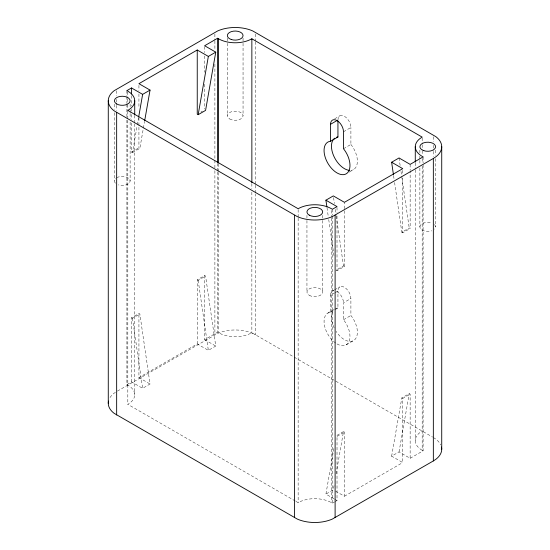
<?xml version="1.0" encoding="UTF-8"?>
<svg xmlns="http://www.w3.org/2000/svg" width="550" height="550" viewBox="0 0 550 550"><rect width="100%" height="100%" fill="white"/><g stroke="black" fill="none" stroke-linecap="round" stroke-linejoin="round"><path stroke-width="0.41" stroke-dasharray="2.75 2.06" d="M131.526 123.007L131.526 152.082L132.454 152.618L137.17 125.599M137.321 124.761L138.504 118.002M132.454 152.618L139.858 148.342L143.248 128.927M143.399 128.081L144.581 121.33M334.056 498.816L325.909 494.113L334.173 446.834M334.056 485.616L333.314 489.837L325.909 494.113M336.119 473.797L343.496 431.585L344.424 432.121L344.424 496.251L334.799 490.689M391.634 456.17L401.816 397.918L409.221 393.642L410.142 394.178L410.142 458.308L399.039 451.894L391.634 456.17L402.737 462.584L402.737 398.454L410.142 394.178M399.039 451.894L409.221 393.642M115.438 392.336L114.228 393.14A28.806 16.631 0 0 0 109.257 398.956M131.526 152.082L138.93 147.806L139.858 148.342M200.949 112.001L202.428 111.148M334.661 118.814L339.845 115.823M343.496 131.773L350.9 127.497A9.164 5.294 60 0 0 344.424 116.277A9.164 5.294 60 0 0 337.941 120.017M343.496 148.741L350.9 144.471L350.9 127.497M349.147 172.123L353.588 169.558M131.526 381.886L131.526 317.756L138.93 313.479L139.858 314.016L150.04 384.024L142.636 388.3L131.526 381.886L126.899 384.56L126.899 118.044M197.244 343.942L197.244 279.812L204.648 275.536L205.576 276.072L215.758 346.081L208.354 350.357L197.244 343.942L138.93 377.609L138.93 313.479M131.526 317.756L132.454 318.292L139.858 314.016M197.244 279.812L198.172 280.342L205.576 276.072M204.648 275.536L204.648 339.666L217.607 332.186L218.536 332.716A23.561 13.606 0 0 0 251.859 332.716L293.507 356.764M117.397 391.112L217.663 333.417A28.806 16.631 0 0 1 252.732 333.417L255.502 334.819L255.502 193.889M344.424 266.447L343.496 265.911L336.091 270.188L337.019 270.724L344.424 266.447L344.424 202.317M394.577 182.483L401.816 232.244L409.221 227.968L410.142 228.504L410.142 171.215M401.816 232.244L402.737 232.781L410.142 228.504M332.434 291.115L333.919 290.256M334.661 289.829L339.845 286.839M335.665 343.076A18.329 10.581 60 0 1 324.342 324.768A18.329 10.581 60 0 1 330.536 312.276L330.536 295.309L334.242 293.171M334.984 292.744L337.941 291.032A9.164 5.294 60 0 1 344.424 287.293A9.164 5.294 60 0 1 350.9 298.512L350.9 315.487A18.329 10.581 60 0 1 355.039 339.412A18.329 10.581 60 0 1 336.091 331.354M337.019 343.942A18.329 10.581 60 0 0 349.539 340.079A18.329 10.581 60 0 0 343.496 319.756L343.496 302.789L350.9 298.512M327.855 313.108L333.781 309.684M330.536 312.276L334.242 310.138M334.984 309.712L337.941 308L337.941 291.032M343.496 319.756L350.9 315.487M346.184 344.85L353.588 340.574M343.496 431.585L336.091 435.861L337.019 436.397L344.424 432.121M295.907 501.373L298.141 502.666A23.561 13.606 0 0 1 331.464 502.666L332.393 503.195L334.373 502.054M335.032 501.669L337.019 500.527L337.019 436.397M344.424 496.251L402.737 462.584M410.142 458.308L423.101 450.828L423.101 163.749M401.816 397.918L402.737 398.454M294.195 357.163L432.603 437.071M422.18 166.258L422.18 450.292L423.101 450.828M204.648 339.666L215.758 346.081M138.93 377.609L150.04 384.024M334.799 499.242L337.019 500.527M126.899 384.56L127.82 385.089A23.561 13.606 0 0 1 127.82 404.332L295.164 500.947M433.345 437.498L435.772 439.099A28.806 16.631 0 0 1 440.743 444.916M399.039 157.96L400.263 166.396M400.998 171.456L401.61 175.677M401.734 176.516L409.221 227.968M393.594 175.732L394.082 179.107M333.561 197.594L334.421 203.493M335.28 209.399L336.139 215.304M336.263 216.15L343.496 265.911M327.016 207.769L328.24 216.205M328.735 219.581L334.132 256.692M198.172 280.342L208.354 350.357M132.454 318.292L142.636 388.3M435.586 150.15L435.586 155.265M435.586 158.675L435.586 226.903M433.345 136.737L433.345 141.893M433.345 145.331L433.345 150.487M433.345 151.346L433.345 156.502M423.101 156.894L423.101 162.889M422.18 137.974L422.18 143.976M422.18 144.829L422.18 149.971M422.18 150.831L422.18 155.114M422.18 158.544L422.18 163.213M419.877 150.15L419.877 152.708M419.877 156.118L419.877 159.528M419.877 160.38L419.877 164.649M419.877 168.059L419.877 226.903A7.851 4.537 0 0 0 431.661 230.828M415.277 163.02L415.277 169.022M415.277 169.874L415.277 440.674M410.142 164.374L410.142 170.363M402.737 170.363L402.737 174.632M402.737 178.056L402.737 232.781M337.019 207.446L337.019 212.575M337.019 215.999L337.019 270.724M332.393 209.268L332.393 215.263M332.393 216.123L332.393 503.195M331.464 210.444L331.464 217.298M331.464 218.157L331.464 502.666M322.657 215.346L322.657 219.615M322.657 220.468L322.657 292.098M306.948 215.346L306.948 219.615M306.948 220.468L306.948 292.098M298.141 209.584L298.141 217.298M298.141 218.157L298.141 502.666M255.502 34.059L255.502 40.934M255.502 41.793L255.502 184.442M255.502 185.302L255.502 193.029M251.859 183.611L251.859 188.753M251.859 192.177L251.859 332.716M243.052 38.136L243.052 42.405M243.052 43.258L243.052 115.741M227.343 38.136L227.343 42.405M227.343 43.258L227.343 115.741M218.536 163.9L218.536 171.614M218.536 172.473L218.536 332.716M217.607 163.364L217.607 171.078M217.607 171.937L217.607 332.186M214.892 34.059L214.892 40.074M214.892 40.934L214.892 50.387M214.892 64.13L214.892 169.833M214.892 170.692L214.892 334.819M204.648 46.592L204.648 52.573M204.648 55.997L204.648 72.242M204.648 84.212L204.648 109.01M138.93 85.388L138.93 90.516M138.93 93.94L138.93 107.621M138.93 117.879L138.93 126.431M138.93 127.284L138.93 147.806M134.722 115.349L134.722 123.056M134.722 123.915L134.722 394.714M131.526 95.645L131.526 105.909M131.526 109.326L131.526 111.038M131.526 114.462L131.526 119.591M130.123 104.191L130.123 106.748M130.123 110.158L130.123 112.716M130.123 113.568L130.123 118.69M130.123 122.1L130.123 180.943M127.82 92.015L127.82 98.017M127.82 98.869L127.82 104.012M127.82 104.871L127.82 110.866M127.82 111.258L127.82 119.439M127.82 120.292L127.82 404.332M126.899 90.626L126.899 95.769M126.899 96.621L126.899 103.476M126.899 104.335L126.899 117.191M116.655 90.777L116.655 95.934M116.655 99.371L116.655 104.527M116.655 105.387L116.655 110.536M114.414 104.191L114.414 109.306M114.414 112.716L114.414 180.943M422.18 450.292A23.561 13.606 0 0 1 422.18 431.049M116.717 177.732A7.851 4.537 0 0 1 127.318 177.471A7.851 4.537 0 0 1 128.7 183.542A7.851 4.537 0 0 1 118.339 184.869M115.466 183.212A7.851 4.537 0 0 1 115.466 178.674M434.534 224.634A7.851 4.537 0 0 1 434.534 229.171M419.877 226.903A7.851 4.537 0 0 1 431.661 222.977M334.146 327.876A18.329 10.581 60 0 1 334.146 309.657M335.259 308.832A18.329 10.581 60 0 1 337.941 308M350.9 144.471A18.329 10.581 60 0 1 350.9 170.383M330.536 295.309A9.164 5.294 60 0 1 333.781 290.702M337.019 291.569A9.164 5.294 60 0 1 343.496 302.789M229.646 118.951A7.851 4.537 0 0 0 242.784 116.916A7.851 4.537 0 0 0 233.166 111.361A7.851 4.537 0 0 0 229.646 118.951M309.251 295.309A7.851 4.537 0 0 0 322.389 293.274A7.851 4.537 0 0 0 312.771 287.719A7.851 4.537 0 0 0 309.251 295.309"/><path stroke-width="0.82" d="M138.648 117.157L142.636 94.366L150.04 90.09L138.93 83.676L197.244 50.009L208.354 56.423L215.758 52.147L204.648 45.732L217.607 38.252L218.536 38.789A23.561 13.606 0 0 0 251.859 38.789L422.18 137.122A23.561 13.606 0 0 0 422.18 156.358L423.101 156.894L410.142 164.374L399.039 157.96L391.634 162.236L393.47 174.886M144.726 120.484L150.04 90.09M197.244 50.009L197.244 114.139L198.172 114.675L208.354 56.423M215.758 52.147L205.576 110.399L198.172 114.675M433.345 158.462L435.772 156.86A28.806 16.631 0 0 0 435.772 136.613L252.732 30.938A28.806 16.631 0 0 0 217.663 30.938L114.228 90.654A28.806 16.631 0 0 0 114.228 110.901L297.268 216.583A28.806 16.631 0 0 0 332.337 216.583L433.345 158.462L433.345 460.941L332.337 519.062A28.806 16.631 0 0 1 297.268 519.062L114.228 413.387A28.806 16.631 0 0 1 108.522 401.094M433.345 460.941L435.772 459.346A28.806 16.631 0 0 0 441.478 447.054M142.636 94.366L131.526 87.952L126.899 90.626L127.82 91.156A23.561 13.606 0 0 1 127.82 110.399L298.141 208.732A23.561 13.606 0 0 1 331.464 208.732L332.393 209.268L337.019 206.594L325.909 200.179L333.314 195.903L344.424 202.317L402.737 168.651L391.634 162.236M330.536 124.293A9.164 5.294 60 0 1 337.019 120.553A9.164 5.294 60 0 1 343.496 131.773L343.496 148.741A18.329 10.581 60 0 1 346.947 173.312A18.329 10.581 60 0 1 327.092 161.851A18.329 10.581 60 0 1 330.536 141.261L330.536 124.293L337.205 120.443M330.536 141.261L337.941 136.984L337.941 120.869M325.909 200.179L326.893 206.931M441.726 146.74L441.726 449.219M415.277 146.74L415.277 162.161M335.108 215.181L335.108 517.66M294.498 215.181L294.498 517.66M251.859 38.789L251.859 182.751M218.536 38.789L218.536 163.041M217.607 38.252L217.607 162.511M134.722 100.781L134.722 114.489M131.526 87.952L131.526 93.94M116.655 112.502L116.655 414.982M108.274 100.781L108.274 403.26M349.381 170.376A18.329 10.581 60 0 1 333.891 156.317A18.329 10.581 60 0 1 334.682 138.194M336.531 137.259A18.329 10.581 60 0 1 337.941 136.984M116.717 103.984A7.851 4.537 0 0 0 129.855 101.949A7.851 4.537 0 0 0 120.237 96.401A7.851 4.537 0 0 0 116.717 103.984M423.803 150.666A7.851 4.537 0 0 0 435.586 146.74A7.851 4.537 0 0 0 423.803 142.814A7.851 4.537 0 0 0 423.803 150.666M231.268 39.504A7.851 4.537 0 0 0 243.052 35.578A7.851 4.537 0 0 0 231.268 31.652A7.851 4.537 0 0 0 231.268 39.504M309.251 215.146A7.851 4.537 0 0 0 322.389 213.111A7.851 4.537 0 0 0 312.771 207.556A7.851 4.537 0 0 0 309.251 215.146"/></g></svg>
